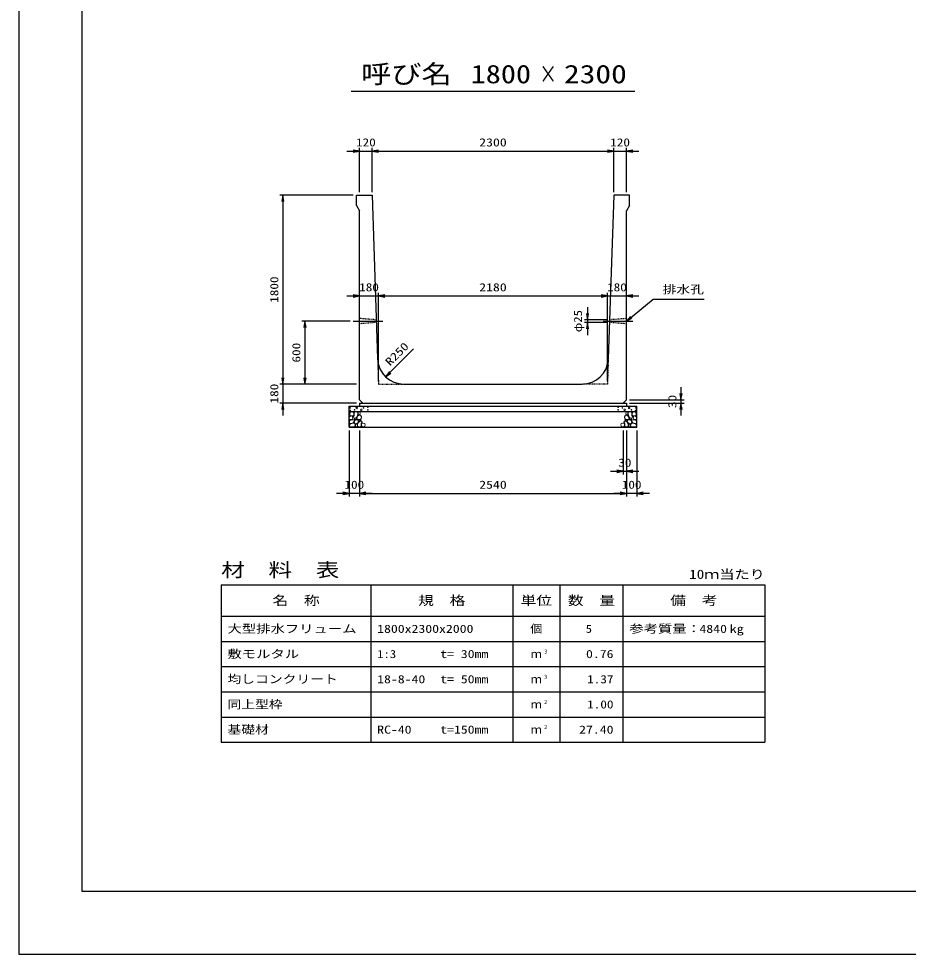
# Model space of a CAD drawing. Units: millimetres at full size. Extents: x 0 to 25230, y 0 to 17820.
# Drawn here: x 0 to 8469, y 0 to 8910 of the extents above; entities that cross this region are included whole.
import ezdxf
from ezdxf.enums import TextEntityAlignment as Align

# ---------------------------------------------------------------- set-up
doc = ezdxf.new("R2010")
doc.units = ezdxf.units.MM
doc.linetypes.add('CHAIN', pattern=[18.5, 12, -1.5, 3.5, -1.5])
doc.linetypes.add('DASHED_SPACED', pattern=[12, 6, -6])
for name, color, linetype, lineweight in [('0_2', 7, 'Continuous', 25), ('D-BMK', 2, 'CHAIN', 25), ('D-DCR-HCHn', 4, 'Continuous', 9), ('D-MTR-FRAM', 7, 'Continuous', 25), ('D-MTR-LINE', 7, 'Continuous', 25), ('D-STR-DIM', 7, 'Continuous', 25), ('D-STR-STRn', 1, 'Continuous', 25), ('D-TTL', 2, 'Continuous', 25), ('D-TTL-TXT', 7, 'Continuous', 25)]:
    doc.layers.add(name, color=color, linetype=linetype, lineweight=lineweight)
doc.layers.add('D-MTR', color=7, linetype='Continuous')
doc.layers.add('D-MTR-TXT', color=7, linetype='Continuous')
doc.styles.add('ＭＳ ゴシック', font='')
doc.styles.get('ＭＳ ゴシック').set_extended_font_data('MS Gothic')

# ---------------------------------------------------------------- blocks, each defined once
blk = doc.blocks.new('open_arrow')
at = {"color": 0, "linetype": 'Continuous', "lineweight": -2}
blk.add_lwpolyline([(7.5, 1.25), (0, 0), (7.5, -1.25)], dxfattribs=at)

msp = doc.modelspace()

# ---------------------------------------------------------------- linework, layer by layer
at = {"layer": '0_2'}
for p, q in [((3155, 6029.663), (2695, 6029.663)), ((2725, 6029.663), (2725, 5429.663)), ((3215, 5429.663), (2695, 5429.663))]:
    msp.add_line(p, q, dxfattribs=at)
at = {"layer": 'D-BMK'}
for p, q in [((3185, 6029.663), (3465, 6029.663)), ((5565, 6029.663), (5845, 6029.663))]:
    msp.add_line(p, q, dxfattribs=at)
at = {"layer": 'D-DCR-HCHn'}
for points in [[(3150.46, 5120.018), (3145.26, 5104.416), (3152.194, 5094.015), (3169.53, 5092.281), (3181.366, 5097.362), (3176.464, 5109.617), (3179.932, 5116.551), (3172.997, 5123.486), (3162.596, 5126.953)], [(3183.366, 5062.419), (3196.208, 5081.681), (3194.603, 5086.497), (3176.946, 5091.312), (3160.894, 5089.707), (3149.658, 5080.076), (3148.052, 5068.84), (3149.658, 5057.604), (3162.499, 5054.393)], [(3183.399, 5163.358), (3167.796, 5166.825), (3153.928, 5159.891), (3152.194, 5144.289), (3155.661, 5132.154), (3172.997, 5126.953), (3185.132, 5126.953), (3190.333, 5135.621), (3190.333, 5154.69)], [(3197.267, 5165.092), (3192.067, 5149.49), (3193.8, 5132.154), (3181.665, 5113.084), (3197.267, 5104.416), (3214.603, 5113.084), (3225.005, 5126.953), (3228.472, 5149.49), (3225.005, 5161.625), (3214.603, 5166.825)], [(3200.735, 5104.416), (3192.067, 5097.482), (3195.534, 5092.281), (3207.669, 5092.281), (3212.87, 5094.015), (3216.337, 5100.949), (3211.136, 5106.15)], [(3228.311, 5062.419), (3236.337, 5081.681), (3229.916, 5089.707), (3210.654, 5089.707), (3202.628, 5086.497), (3194.603, 5075.261), (3194.603, 5065.63), (3202.628, 5052.788), (3212.259, 5051.183)], [(3226.739, 5123.486), (3218.071, 5102.683), (3225.005, 5094.015), (3245.808, 5094.015), (3254.476, 5097.482), (3263.144, 5109.617), (3263.144, 5120.018), (3254.476, 5133.887), (3244.074, 5135.621)], [(3255.599, 5023.895), (3260.415, 5038.342), (3258.81, 5054.393), (3270.046, 5072.05), (3255.599, 5080.076), (3239.548, 5072.05), (3229.916, 5059.209), (3226.706, 5038.342), (3229.916, 5027.105), (3239.548, 5022.29)], [(3230.206, 5161.625), (3230.206, 5140.822), (3238.874, 5135.621), (3247.542, 5140.822), (3249.275, 5152.957), (3247.542, 5163.358), (3235.407, 5166.825)], [(3252.389, 5080.076), (3260.415, 5086.497), (3257.204, 5091.312), (3245.968, 5091.312), (3241.153, 5089.707), (3237.942, 5083.287), (3242.758, 5078.471)], [(5774.401, 5023.895), (5769.585, 5038.342), (5771.19, 5054.393), (5759.954, 5072.05), (5774.401, 5080.076), (5790.452, 5072.05), (5800.084, 5059.209), (5803.294, 5038.342), (5800.084, 5027.105), (5790.452, 5022.29)], [(5803.261, 5123.486), (5811.929, 5102.683), (5804.995, 5094.015), (5784.192, 5094.015), (5775.524, 5097.482), (5766.856, 5109.617), (5766.856, 5120.018), (5775.524, 5133.887), (5785.926, 5135.621)], [(5777.611, 5080.076), (5769.585, 5086.497), (5772.796, 5091.312), (5784.032, 5091.312), (5788.847, 5089.707), (5792.058, 5083.287), (5787.242, 5078.471)], [(5799.794, 5161.625), (5799.794, 5140.822), (5791.126, 5135.621), (5782.458, 5140.822), (5780.725, 5152.957), (5782.458, 5163.358), (5794.593, 5166.825)], [(5801.689, 5062.419), (5793.663, 5081.681), (5800.084, 5089.707), (5819.346, 5089.707), (5827.372, 5086.497), (5835.397, 5075.261), (5835.397, 5065.63), (5827.372, 5052.788), (5817.741, 5051.183)], [(5832.733, 5165.092), (5837.933, 5149.49), (5836.2, 5132.154), (5848.335, 5113.084), (5832.733, 5104.416), (5815.397, 5113.084), (5804.995, 5126.953), (5801.528, 5149.49), (5804.995, 5161.625), (5815.397, 5166.825)], [(5829.265, 5104.416), (5837.933, 5097.482), (5834.466, 5092.281), (5822.331, 5092.281), (5817.13, 5094.015), (5813.663, 5100.949), (5818.864, 5106.15)], [(5846.634, 5062.419), (5833.792, 5081.681), (5835.397, 5086.497), (5853.054, 5091.312), (5869.106, 5089.707), (5880.342, 5080.076), (5881.948, 5068.84), (5880.342, 5057.604), (5867.501, 5054.393)], [(5846.601, 5163.358), (5862.204, 5166.825), (5876.072, 5159.891), (5877.806, 5144.289), (5874.339, 5132.154), (5857.003, 5126.953), (5844.868, 5126.953), (5839.667, 5135.621), (5839.667, 5154.69)], [(5879.54, 5120.018), (5884.74, 5104.416), (5877.806, 5094.015), (5860.47, 5092.281), (5848.634, 5097.362), (5853.536, 5109.617), (5850.068, 5116.551), (5857.003, 5123.486), (5867.404, 5126.953)], [(3189.787, 5022.29), (3201.023, 5027.105), (3204.234, 5043.157), (3197.813, 5054.393), (3186.577, 5057.604), (3172.13, 5055.999), (3156.078, 5049.578), (3148.052, 5039.947), (3148.052, 5028.711), (3152.868, 5022.29), (3172.13, 5023.895)], [(3225.101, 5027.105), (3225.101, 5046.367), (3217.075, 5051.183), (3209.049, 5046.367), (3207.444, 5035.131), (3209.049, 5025.5), (3220.285, 5022.29)], [(3268.441, 5025.5), (3282.887, 5022.29), (3295.729, 5028.711), (3297.334, 5043.157), (3294.124, 5054.393), (3278.072, 5059.209), (3266.836, 5059.209), (3262.02, 5051.183), (3262.02, 5033.526)], [(5761.559, 5025.5), (5747.113, 5022.29), (5734.271, 5028.711), (5732.666, 5043.157), (5735.876, 5054.393), (5751.928, 5059.209), (5763.164, 5059.209), (5767.98, 5051.183), (5767.98, 5033.526)], [(5804.899, 5027.105), (5804.899, 5046.367), (5812.925, 5051.183), (5820.951, 5046.367), (5822.556, 5035.131), (5820.951, 5025.5), (5809.715, 5022.29)], [(5840.213, 5022.29), (5828.977, 5027.105), (5825.766, 5043.157), (5832.187, 5054.393), (5843.423, 5057.604), (5857.87, 5055.999), (5873.922, 5049.578), (5881.948, 5039.947), (5881.948, 5028.711), (5877.132, 5022.29), (5857.87, 5023.895)]]:
    msp.add_lwpolyline(points, close=True, dxfattribs=at)
for centre, radius in [((3155.727, 5203.618), 3), ((3156.869, 5178.573), 3), ((3197.292, 5185.414), 3), ((3218.336, 5203.618), 7.5), ((3261.664, 5184.623), 7.5), ((3282.708, 5202.827), 3), ((3323.131, 5209.669), 3), ((3324.273, 5184.623), 3), ((5705.727, 5184.623), 3), ((5706.869, 5209.669), 3), ((5747.292, 5202.827), 3), ((5768.336, 5184.623), 7.5), ((5811.664, 5203.618), 7.5), ((5832.708, 5185.414), 3), ((5873.131, 5178.573), 3), ((5874.273, 5203.618), 3)]:
    msp.add_circle(centre, radius, dxfattribs=at)
at = {"layer": 'D-MTR-FRAM'}
for p, q in [((1927.5, 3519.663), (7102.5, 3519.663)), ((1927.5, 3519.663), (1927.5, 2019.663)), ((7102.5, 3519.663), (7102.5, 2019.663)), ((1927.5, 2019.663), (7102.5, 2019.663))]:
    msp.add_line(p, q, dxfattribs=at)
at = {"layer": 'D-MTR-LINE'}
for p, q in [((3352.5, 3519.663), (3352.5, 2019.663)), ((4702.5, 3519.663), (4702.5, 2019.663)), ((5152.5, 3519.663), (5152.5, 2019.663)), ((5752.5, 3519.663), (5752.5, 2019.663)), ((1927.5, 3219.663), (7102.5, 3219.663)), ((1927.5, 2979.663), (7102.5, 2979.663)), ((1927.5, 2739.663), (7102.5, 2739.663)), ((1927.5, 2499.663), (7102.5, 2499.663)), ((1927.5, 2259.663), (7102.5, 2259.663))]:
    msp.add_line(p, q, dxfattribs=at)
at = {"layer": 'D-STR-DIM'}
for p, q in [((3245, 7259.663), (3245, 7679.663)), ((3365, 7259.663), (3365, 7679.663)), ((3365, 7259.663), (3365, 7679.663)), ((5665, 7259.663), (5665, 7679.663)), ((5665, 7259.663), (5665, 7679.663)), ((5785, 7259.663), (5785, 7679.663)), ((3125, 7649.663), (3485, 7649.663)), ((3365, 7649.663), (5665, 7649.663)), ((5545, 7649.663), (5905, 7649.663)), ((3185, 7229.663), (2485, 7229.663)), ((2515, 7229.663), (2515, 5429.663)), ((3125, 6269.663), (3545, 6269.663)), ((3425, 5459.663), (3425, 6299.663)), ((3425, 5459.663), (3425, 6299.663)), ((3425, 6269.663), (5605, 6269.663)), ((5485, 6269.663), (5905, 6269.663)), ((5605, 5459.663), (5605, 6299.663)), ((5605, 5459.663), (5605, 6299.663)), ((5415, 6162.163), (5415, 5897.163)), ((5595.417, 6042.163), (5385, 6042.163)), ((5594.583, 6017.163), (5385, 6017.163)), ((3492.998, 5499.965), (3758.163, 5765.131)), ((2515, 5549.663), (2515, 5129.663)), ((3215, 5429.663), (2485, 5429.663)), ((3215, 5429.663), (2485, 5429.663)), ((6305, 5399.663), (6305, 5129.663)), ((5815, 5279.663), (6335, 5279.663)), ((3215, 5249.663), (2485, 5249.663)), ((5815, 5249.663), (6335, 5249.663)), ((3145, 4989.663), (3145, 4359.663)), ((3245, 4989.663), (3245, 4359.663)), ((3245, 4989.663), (3245, 4359.663)), ((5755, 4989.663), (5755, 4569.663)), ((5785, 4989.663), (5785, 4359.663)), ((5785, 4989.663), (5785, 4359.663)), ((5785, 4989.663), (5785, 4569.663)), ((5885, 4989.663), (5885, 4359.663)), ((5635, 4599.663), (5905, 4599.663)), ((3365, 4389.663), (3025, 4389.663)), ((3245, 4389.663), (5785, 4389.663)), ((6005, 4389.663), (5665, 4389.663))]:
    msp.add_line(p, q, dxfattribs=at)
msp.add_lwpolyline([(5785, 6029.663), (6040, 6239.663), (6100, 6239.663), (6524.416, 6239.663)], dxfattribs=at)
at = {"layer": 'D-STR-STRn'}
for p, q in [((3215, 7229.663), (3365, 7229.663)), ((3215, 7129.663), (3215, 7229.663)), ((3365, 7229.663), (3416.944, 5671.334)), ((5665, 7229.663), (5613.056, 5671.334)), ((5815, 7229.663), (5665, 7229.663)), ((5815, 7129.663), (5815, 7229.663)), ((3215, 7129.663), (3245, 7079.663)), ((5815, 7129.663), (5785, 7079.663)), ((3245, 5279.663), (3245, 7079.663)), ((5785, 5279.663), (5785, 7079.663)), ((3666.806, 5429.663), (5363.194, 5429.663)), ((3245, 5279.663), (3275, 5249.663)), ((5785, 5279.663), (5755, 5249.663)), ((3145, 5019.663), (3145, 5219.663)), ((3145, 5219.663), (5885, 5219.663)), ((3145, 5169.663), (5885, 5169.663)), ((3245, 5249.663), (5785, 5249.663)), ((3245, 5249.663), (3245, 5219.663)), ((5785, 5249.663), (5785, 5219.663)), ((5885, 5019.663), (5885, 5219.663)), ((3145, 5019.663), (5885, 5019.663))]:
    msp.add_line(p, q, dxfattribs=at)
at = {"layer": 'D-STR-STRn', "color": 2, "linetype": 'DASHED_SPACED'}
for p, q in [((3404.583, 6042.163), (3245, 6054.663)), ((3405.417, 6017.163), (3245, 6004.663)), ((5785, 6004.663), (5624.583, 6017.163)), ((5785, 6054.663), (5625.417, 6042.163)), ((3416.944, 5671.334), (3425, 5429.663)), ((5613.056, 5671.334), (5605, 5429.663)), ((3425, 5429.663), (3666.806, 5429.663)), ((5605, 5429.663), (5363.194, 5429.663))]:
    msp.add_line(p, q, dxfattribs=at)
at = {"layer": 'D-STR-STRn'}
for centre, start, end in [((3666.806, 5679.663), 181.90915, 270), ((5363.194, 5679.663), 270, 358.09085)]:
    msp.add_arc(centre, 250, start, end, dxfattribs=at)
at = {"layer": 'D-TTL'}
for points in [[(0, 0), (25230, 0), (25230, 17820), (0, 17820)], [(600, 600), (24630, 600), (24630, 17220), (600, 17220)]]:
    msp.add_lwpolyline(points, close=True, dxfattribs=at)
at = {"layer": 'D-TTL-TXT'}
msp.add_line((3165, 8219.663), (5865, 8219.663), dxfattribs=at)

# ---------------------------------------------------------------- block references
at = {"layer": '0_2', "xscale": 8, "yscale": 8}
for p, rotation in [((2725, 6029.663), 270), ((2725, 5429.663), 90)]:
    msp.add_blockref('open_arrow', p, dxfattribs=dict(at, rotation=rotation))
at = {"layer": 'D-STR-DIM', "xscale": 8, "yscale": 8}
for p, rotation in [((3245, 7649.663), 180), ((5665, 7649.663), 180), ((5665, 7649.663), 180), ((2515, 7229.663), 270), ((3245, 6269.663), 180), ((5605, 6269.663), 180), ((5605, 6269.663), 180), ((5415, 6042.163), 90), ((5785, 6029.663), 39.5), ((5415, 6017.163), 270), ((3492.998, 5499.965), 45), ((2515, 5429.663), 90), ((2515, 5429.663), 90), ((6305, 5279.663), 90), ((2515, 5249.663), 270), ((6305, 5249.663), 270), ((5755, 4599.663), 180), ((3145, 4389.663), 180), ((5785, 4389.663), 180), ((5785, 4389.663), 180)]:
    msp.add_blockref('open_arrow', p, dxfattribs=dict(at, rotation=rotation))
for p in [(3365, 7649.663), (3365, 7649.663), (5785, 7649.663), (3425, 6269.663), (3425, 6269.663), (5785, 6269.663), (5785, 4599.663), (3245, 4389.663), (3245, 4389.663), (5885, 4389.663)]:
    msp.add_blockref('open_arrow', p, dxfattribs=at)

# ---------------------------------------------------------------- texts
at = {"layer": '0_2', "style": 'ＭＳ ゴシック', "width": 1.2}
msp.add_text('600', height=76.98, rotation=90, dxfattribs=at).set_placement((2642.5, 5729.663), align=Align.MIDDLE_CENTER)
at = {"layer": 'D-MTR', "style": 'ＭＳ ゴシック', "width": 1.25}
msp.add_text('材\u3000料\u3000表', height=132, dxfattribs=at).set_placement((1927.5, 3555.663), align=Align.BOTTOM_LEFT)
at = {"layer": 'D-MTR', "style": 'ＭＳ ゴシック', "width": 1.2}
msp.add_text('10ｍ当たり', height=87.98, dxfattribs=at).set_placement((7102.5, 3548.663), align=Align.BOTTOM_RIGHT)
at = {"layer": 'D-MTR-TXT', "style": 'ＭＳ ゴシック'}
for s, height, width, p in [('名\u3000称', 87.98, 1.25, (2640, 3369.663)), ('規\u3000格', 87.98, 1.25, (4027.5, 3369.663)), ('単位', 87.98, 1.25, (4927.5, 3369.663)), ('数\u3000量', 87.98, 1.25, (5452.5, 3369.663)), ('備\u3000考', 87.98, 1.25, (6427.5, 3369.663)), ('個', 76.98, 1.1, (4927.5, 3099.663))]:
    msp.add_text(s, height=height, dxfattribs=dict(at, width=width)).set_placement(p, align=Align.MIDDLE_CENTER)
for s, width, p in [('大型排水フリューム', 1.3, (1987.5, 3099.663)), ('1800x2300x2000', 1.25, (3412.5, 3099.663)), ('参考質量：    kg', 1.3, (5812.5, 3099.663)), ('敷モルタル', 1.3, (1987.5, 2859.663)), ('1:3', 1.15, (3412.5, 2859.663)), ('t= 30mm', 1.25, (4012.5, 2859.663)), ('均しコンクリート', 1.25, (1987.5, 2619.663)), ('18-8-40', 1.25, (3412.5, 2619.663)), ('t= 50mm', 1.25, (4012.5, 2619.663)), ('同上型枠', 1.25, (1987.5, 2379.663)), ('基礎材', 1.25, (1987.5, 2139.663)), ('RC-40', 1.25, (3412.5, 2139.663)), ('t=150mm', 1.25, (4012.5, 2139.663))]:
    msp.add_text(s, height=76.98, dxfattribs=dict(at, width=width)).set_placement(p, align=Align.MIDDLE_LEFT)
for s, width, p in [('5', 1.15, (5457.83, 3099.663)), ('4840', 1.25, (6742.5, 3099.663)), ('0.76', 1.25, (5662.5, 2859.663)), ('1.37', 1.2, (5662.5, 2619.663)), ('1.00', 1.2, (5662.5, 2379.663)), ('27.40', 1.25, (5662.5, 2139.663))]:
    msp.add_text(s, height=76.98, dxfattribs=dict(at, width=width)).set_placement(p, align=Align.MIDDLE_RIGHT)
for p in [(4927.5, 2859.663), (4927.5, 2619.663), (4927.5, 2379.663), (4927.5, 2139.663)]:
    msp.add_text('ｍ', height=76.98, dxfattribs=at).set_placement(p, align=Align.MIDDLE_CENTER)
at = {"layer": 'D-MTR-TXT', "style": 'ＭＳ ゴシック', "width": 1.15}
for s, p in [('3', (5002.5, 2852.663)), ('3', (5002.5, 2612.663)), ('2', (5002.5, 2372.663)), ('2', (5002.5, 2132.663))]:
    msp.add_text(s, height=38.49, dxfattribs=at).set_placement(p, align=Align.BOTTOM_LEFT)
at = {"layer": 'D-STR-DIM', "style": 'ＭＳ ゴシック'}
for s, width, p in [('120', 1.2, (3305, 7732.163)), ('2300', 1.25, (4515, 7732.163)), ('120', 1.2, (5725, 7732.163)), ('180', 1.2, (3335, 6352.163)), ('2180', 1.25, (4515, 6352.163)), ('180', 1.2, (5695, 6352.163)), ('30', 1.2, (5770, 4682.163)), ('100', 1.2, (3195, 4472.163)), ('2540', 1.25, (4515, 4472.163)), ('100', 1.2, (5835, 4472.163))]:
    msp.add_text(s, height=76.98, dxfattribs=dict(at, width=width)).set_placement(p, align=Align.MIDDLE_CENTER)
for s, width, p in [('1800', 1.2, (2432.5, 6329.663)), ('φ25', 1.15, (5323.972, 6029.663)), ('180', 1.2, (2432.5, 5339.663)), ('30', 1.2, (6222.5, 5264.663))]:
    msp.add_text(s, height=76.98, rotation=90, dxfattribs=dict(at, width=width)).set_placement(p, align=Align.MIDDLE_CENTER)
at = {"layer": 'D-STR-DIM', "style": 'ＭＳ ゴシック', "width": 1.25}
msp.add_text('排水孔', height=76.98, dxfattribs=at).set_placement((6130, 6269.663), align=Align.BOTTOM_LEFT)
msp.add_text('R250', height=76.98, rotation=45, dxfattribs=at).set_placement((3551.408, 5581.003), align=Align.BOTTOM_LEFT)
at = {"layer": 'D-TTL-TXT', "style": 'ＭＳ ゴシック'}
for s, width, p in [('呼び名', 1.2, (3690, 8242.163)), ('1800', 1.2, (4590, 8242.163)), ('2300', 1.25, (5490, 8242.163)), ('×', 0.7, (5040, 8242.163))]:
    msp.add_text(s, height=176, dxfattribs=dict(at, width=width)).set_placement(p, align=Align.BOTTOM_CENTER)

doc.saveas('drawing.dxf')
